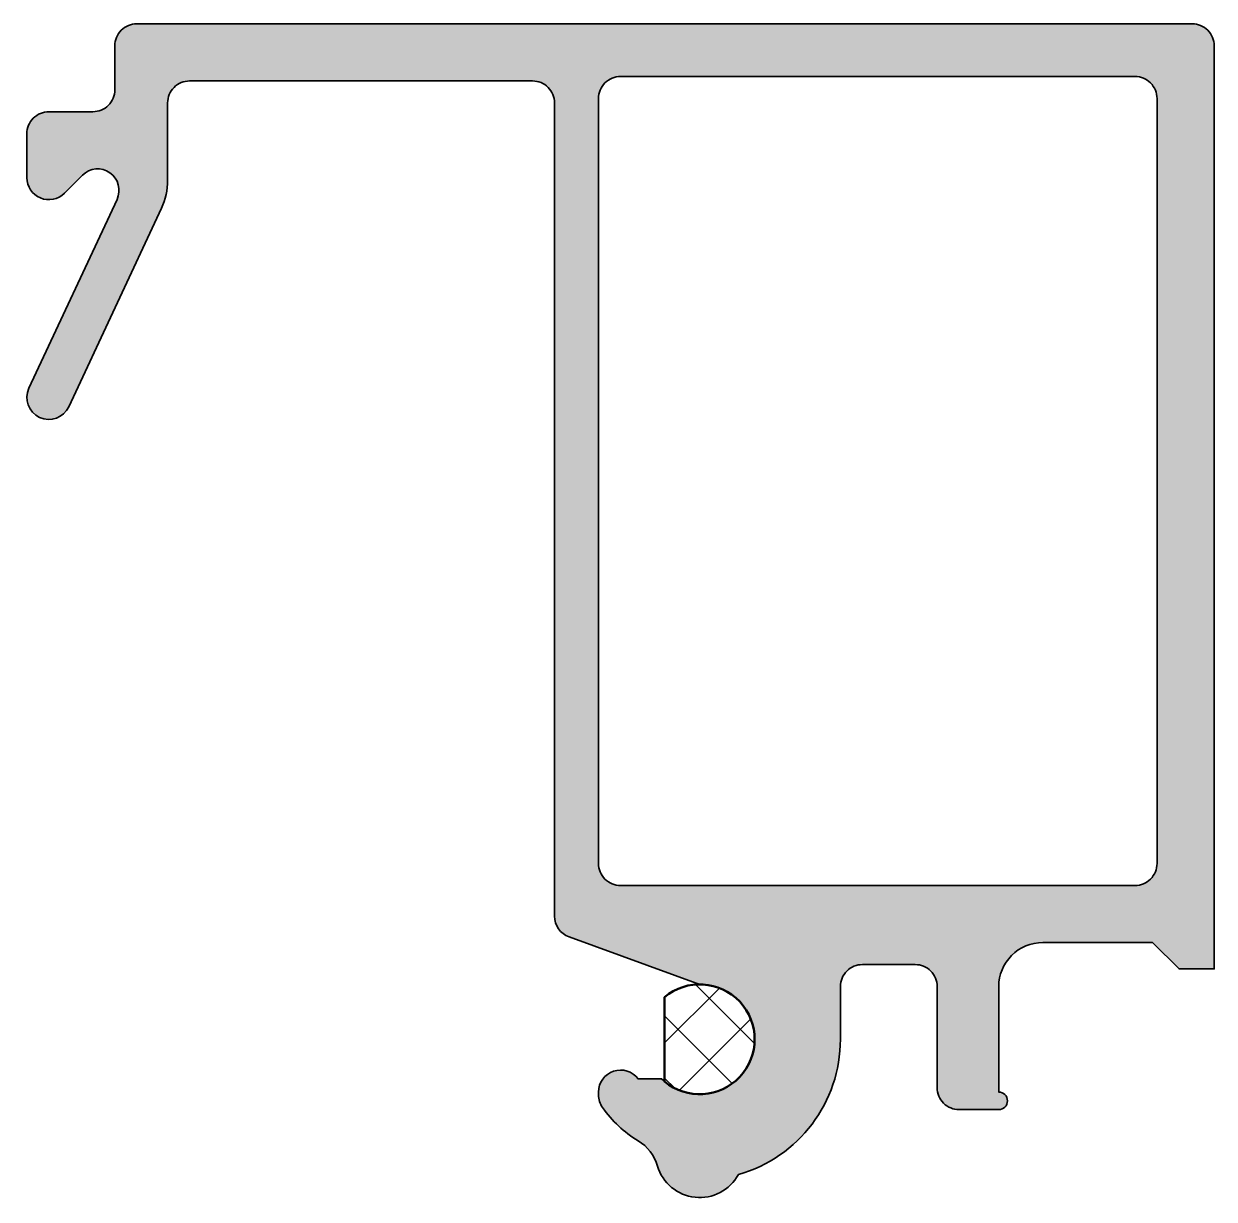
# Model space of a CAD drawing. Header units: millimetres. Extents: x 108.2 to 135.2, y 98 to 124.7.
import ezdxf

# ---------------------------------------------------------------- set-up
doc = ezdxf.new("R2010")
doc.units = ezdxf.units.MM
for name, color, linetype, lineweight in [('S03_AL_Kontur', 255, 'Continuous', 35), ('S04_AL_Schraffur', 253, 'Continuous', 25), ('S05_EPDM_Kontur', 31, 'Continuous', 50), ('S06_EPDM_Schraffur', 43, 'Continuous', 25)]:
    doc.layers.add(name, color=color, linetype=linetype, lineweight=lineweight)

# ---------------------------------------------------------------- blocks, each defined once
blk = doc.blocks.new('244511_s_2')
at = {"layer": 'S06_EPDM_Schraffur'}
h = blk.add_hatch(dxfattribs=at)
h.set_pattern_fill('NETZ', color=256, angle=45)
h.set_pattern_definition([(45, (0, 0), (-0.7071, 0.7071), []), (135, (0, 0), (-0.7071, -0.7071), [])])
h.paths.add_polyline_path([(-0.8, 0.96), (-0.8, -0.96, 2.134375)])
at = {"layer": 'S05_EPDM_Kontur'}
blk.add_lwpolyline([(-0.8, -0.96), (-0.8, 0.96, -2.134375)], format="xyb", close=True, dxfattribs=at)
blk = doc.blocks.new('573940_s')
at = {"layer": 'S04_AL_Schraffur'}
h = blk.add_hatch(color=256, dxfattribs=at)
h.dxf.hatch_style = 1
h.paths.add_polyline_path([(0.5, 22, 0.414214), (0, 21.5), (0, 0.5), (0.8, 0.5), (1.4, 1.1), (3.9, 1.1, -0.414214), (4.9, 0.1), (4.9, -2.3, 1), (4.9, -2.7), (5.8, -2.7, 0.414214), (6.3, -2.2), (6.3, 0.1, -0.414214), (6.8, 0.6), (8, 0.6, -0.414214), (8.5, 0.1), (8.5, -1.1, 0.334875), (10.821, -4.177, 0.669137), (12.659, -3.982, -0.187123), (13.1, -3.408, 0.103612), (13.909, -2.652, 0.171016), (13.999, -2.332, 0.745729), (13.1, -2), (12.567, -2, -1.481801), (11.7, 0.15), (14.671, 1.231, 0.315299), (15, 1.701), (15, 20.2, -0.414214), (15.5, 20.7), (23.3, 20.7, -0.414214), (23.8, 20.2), (23.8, 18.44, 0.109518), (23.941, 17.806), (26.047, 13.289, 1), (26.953, 13.711), (24.95, 18.007, -0.8391), (25.736, 18.557), (26.146, 18.146, 0.668179), (27, 18.5), (27, 19.5, 0.414214), (26.5, 20), (25.5, 20, -0.414214), (25, 20.5), (25, 21.5, 0.414214), (24.5, 22)])
h.paths.add_polyline_path([(14, 20.3), (14, 2.9, -0.414214), (13.5, 2.4), (1.8, 2.4, -0.414214), (1.3, 2.9), (1.3, 20.3, -0.414214), (1.8, 20.8), (13.5, 20.8, -0.414214)], flags=16)
at = {"layer": 'S03_AL_Kontur'}
for points in [[(13.1, -3.408, 0.187123), (12.659, -3.982, -0.669137), (10.821, -4.177, -0.334875), (8.5, -1.1), (8.5, 0.1, 0.414214), (8, 0.6), (6.8, 0.6, 0.414214), (6.3, 0.1), (6.3, -2.2, -0.414214), (5.8, -2.7), (4.9, -2.7, -1), (4.9, -2.3), (4.9, 0.1, 0.414214), (3.9, 1.1), (1.4, 1.1), (0.8, 0.5), (0, 0.5), (0, 21.5, -0.414214), (0.5, 22), (24.5, 22, -0.414214), (25, 21.5), (25, 20.5, 0.414214), (25.5, 20), (26.5, 20, -0.414214), (27, 19.5), (27, 18.5, -0.668179), (26.146, 18.146), (25.736, 18.557, 0.8391), (24.95, 18.007), (26.953, 13.711, -1), (26.047, 13.289), (23.941, 17.806, -0.109518), (23.8, 18.44), (23.8, 20.2, 0.414214), (23.3, 20.7), (15.5, 20.7, 0.414214), (15, 20.2), (15, 1.701, -0.315299), (14.671, 1.231), (11.7, 0.15, 1.481801), (12.567, -2), (13.1, -2, -0.720759), (14, -2.3), (14, -2.365, -0.154347), (13.909, -2.652, -0.103612)], [(13.5, 2.4, 0.414214), (14, 2.9), (14, 20.3, 0.414214), (13.5, 20.8), (1.8, 20.8, 0.414214), (1.3, 20.3), (1.3, 2.9, 0.414214), (1.8, 2.4)]]:
    blk.add_lwpolyline(points, format="xyb", close=True, dxfattribs=at)
at = {"rotation": 180}
blk.add_blockref('244511_s_2', (11.7, -1.1), dxfattribs=at)

msp = doc.modelspace()

# ---------------------------------------------------------------- block references
at = {"xscale": -1}
msp.add_blockref('573940_s', (135.226, 102.698), dxfattribs=at)

doc.saveas('drawing.dxf')
